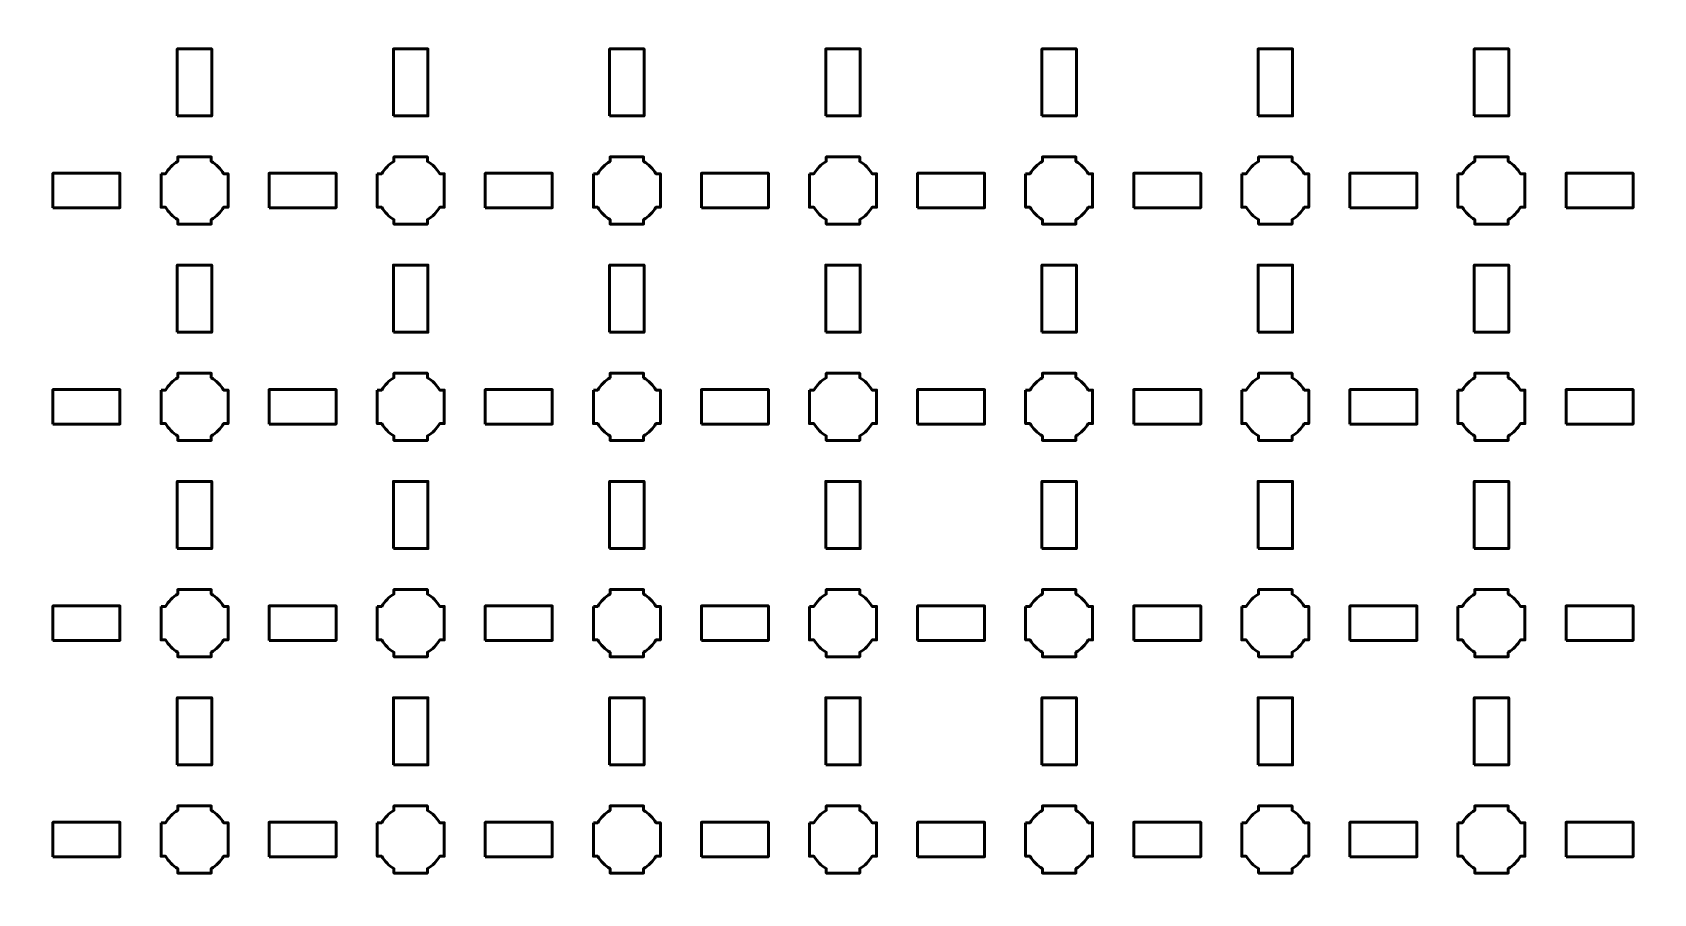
# Model space of a CAD drawing. Header units: centimetres. Extents: x -40.1 to 19.1, y -44.5 to 14.8.
# Drawn here: x -11 to 4, y -0.35 to 7.61 of the extents above; entities that cross this region are included whole.
import ezdxf

# ---------------------------------------------------------------- set-up
doc = ezdxf.new("R2010")
doc.units = ezdxf.units.CM
doc.header["$MEASUREMENT"] = 0
doc.layers.add('Layer 1', color=7, linetype='Continuous')

msp = doc.modelspace()

# ---------------------------------------------------------------- linework, layer by layer
at = {"layer": 'Layer 1', "color": 250, "lineweight": 53}
for points in [[(-9.66, 6.84), (-9.34, 6.84), (-9.34, 7.46), (-9.66, 7.46), (-9.66, 6.84)], [(-7.66, 6.84), (-7.34, 6.84), (-7.34, 7.46), (-7.66, 7.46), (-7.66, 6.84)], [(-5.66, 6.84), (-5.34, 6.84), (-5.34, 7.46), (-5.66, 7.46), (-5.66, 6.84)], [(-3.66, 6.84), (-3.34, 6.84), (-3.34, 7.46), (-3.66, 7.46), (-3.66, 6.84)], [(-1.66, 6.84), (-1.34, 6.84), (-1.34, 7.46), (-1.66, 7.46), (-1.66, 6.84)], [(0.34, 6.84), (0.66, 6.84), (0.66, 7.46), (0.34, 7.46), (0.34, 6.84)], [(2.34, 6.84), (2.66, 6.84), (2.66, 7.46), (2.34, 7.46), (2.34, 6.84)], [(-10.81, 5.99), (-10.19, 5.99), (-10.19, 6.31), (-10.81, 6.31), (-10.81, 5.99)], [(-8.81, 5.99), (-8.19, 5.99), (-8.19, 6.31), (-8.81, 6.31), (-8.81, 5.99)], [(-6.81, 5.99), (-6.19, 5.99), (-6.19, 6.31), (-6.81, 6.31), (-6.81, 5.99)], [(-4.81, 5.99), (-4.19, 5.99), (-4.19, 6.31), (-4.81, 6.31), (-4.81, 5.99)], [(-2.81, 5.99), (-2.19, 5.99), (-2.19, 6.31), (-2.81, 6.31), (-2.81, 5.99)], [(-0.81, 5.99), (-0.19, 5.99), (-0.19, 6.31), (-0.81, 6.31), (-0.81, 5.99)], [(1.19, 5.99), (1.81, 5.99), (1.81, 6.31), (1.19, 6.31), (1.19, 5.99)], [(3.19, 5.99), (3.81, 5.99), (3.81, 6.31), (3.19, 6.31), (3.19, 5.99)], [(-9.66, 4.84), (-9.34, 4.84), (-9.34, 5.46), (-9.66, 5.46), (-9.66, 4.84)], [(-7.66, 4.84), (-7.34, 4.84), (-7.34, 5.46), (-7.66, 5.46), (-7.66, 4.84)], [(-5.66, 4.84), (-5.34, 4.84), (-5.34, 5.46), (-5.66, 5.46), (-5.66, 4.84)], [(-3.66, 4.84), (-3.34, 4.84), (-3.34, 5.46), (-3.66, 5.46), (-3.66, 4.84)], [(-1.66, 4.84), (-1.34, 4.84), (-1.34, 5.46), (-1.66, 5.46), (-1.66, 4.84)], [(0.34, 4.84), (0.66, 4.84), (0.66, 5.46), (0.34, 5.46), (0.34, 4.84)], [(2.34, 4.84), (2.66, 4.84), (2.66, 5.46), (2.34, 5.46), (2.34, 4.84)], [(-10.81, 3.99), (-10.19, 3.99), (-10.19, 4.31), (-10.81, 4.31), (-10.81, 3.99)], [(-8.81, 3.99), (-8.19, 3.99), (-8.19, 4.31), (-8.81, 4.31), (-8.81, 3.99)], [(-6.81, 3.99), (-6.19, 3.99), (-6.19, 4.31), (-6.81, 4.31), (-6.81, 3.99)], [(-4.81, 3.99), (-4.19, 3.99), (-4.19, 4.31), (-4.81, 4.31), (-4.81, 3.99)], [(-2.81, 3.99), (-2.19, 3.99), (-2.19, 4.31), (-2.81, 4.31), (-2.81, 3.99)], [(-0.81, 3.99), (-0.19, 3.99), (-0.19, 4.31), (-0.81, 4.31), (-0.81, 3.99)], [(1.19, 3.99), (1.81, 3.99), (1.81, 4.31), (1.19, 4.31), (1.19, 3.99)], [(3.19, 3.99), (3.81, 3.99), (3.81, 4.31), (3.19, 4.31), (3.19, 3.99)], [(-9.66, 2.84), (-9.34, 2.84), (-9.34, 3.46), (-9.66, 3.46), (-9.66, 2.84)], [(-7.66, 2.84), (-7.34, 2.84), (-7.34, 3.46), (-7.66, 3.46), (-7.66, 2.84)], [(-5.66, 2.84), (-5.34, 2.84), (-5.34, 3.46), (-5.66, 3.46), (-5.66, 2.84)], [(-3.66, 2.84), (-3.34, 2.84), (-3.34, 3.46), (-3.66, 3.46), (-3.66, 2.84)], [(-1.66, 2.84), (-1.34, 2.84), (-1.34, 3.46), (-1.66, 3.46), (-1.66, 2.84)], [(0.34, 2.84), (0.66, 2.84), (0.66, 3.46), (0.34, 3.46), (0.34, 2.84)], [(2.34, 2.84), (2.66, 2.84), (2.66, 3.46), (2.34, 3.46), (2.34, 2.84)], [(-10.81, 1.99), (-10.19, 1.99), (-10.19, 2.31), (-10.81, 2.31), (-10.81, 1.99)], [(-8.81, 1.99), (-8.19, 1.99), (-8.19, 2.31), (-8.81, 2.31), (-8.81, 1.99)], [(-6.81, 1.99), (-6.19, 1.99), (-6.19, 2.31), (-6.81, 2.31), (-6.81, 1.99)], [(-4.81, 1.99), (-4.19, 1.99), (-4.19, 2.31), (-4.81, 2.31), (-4.81, 1.99)], [(-2.81, 1.99), (-2.19, 1.99), (-2.19, 2.31), (-2.81, 2.31), (-2.81, 1.99)], [(-0.81, 1.99), (-0.19, 1.99), (-0.19, 2.31), (-0.81, 2.31), (-0.81, 1.99)], [(1.19, 1.99), (1.81, 1.99), (1.81, 2.31), (1.19, 2.31), (1.19, 1.99)], [(3.19, 1.99), (3.81, 1.99), (3.81, 2.31), (3.19, 2.31), (3.19, 1.99)], [(-9.66, 0.84), (-9.34, 0.84), (-9.34, 1.46), (-9.66, 1.46), (-9.66, 0.84)], [(-7.66, 0.84), (-7.34, 0.84), (-7.34, 1.46), (-7.66, 1.46), (-7.66, 0.84)], [(-5.66, 0.84), (-5.34, 0.84), (-5.34, 1.46), (-5.66, 1.46), (-5.66, 0.84)], [(-3.66, 0.84), (-3.34, 0.84), (-3.34, 1.46), (-3.66, 1.46), (-3.66, 0.84)], [(-1.66, 0.84), (-1.34, 0.84), (-1.34, 1.46), (-1.66, 1.46), (-1.66, 0.84)], [(0.34, 0.84), (0.66, 0.84), (0.66, 1.46), (0.34, 1.46), (0.34, 0.84)], [(2.34, 0.84), (2.66, 0.84), (2.66, 1.46), (2.34, 1.46), (2.34, 0.84)], [(-10.81, -0.01), (-10.19, -0.01), (-10.19, 0.31), (-10.81, 0.31), (-10.81, -0.01)], [(-8.81, -0.01), (-8.19, -0.01), (-8.19, 0.31), (-8.81, 0.31), (-8.81, -0.01)], [(-6.81, -0.01), (-6.19, -0.01), (-6.19, 0.31), (-6.81, 0.31), (-6.81, -0.01)], [(-4.81, -0.01), (-4.19, -0.01), (-4.19, 0.31), (-4.81, 0.31), (-4.81, -0.01)], [(-2.81, -0.01), (-2.19, -0.01), (-2.19, 0.31), (-2.81, 0.31), (-2.81, -0.01)], [(-0.81, -0.01), (-0.19, -0.01), (-0.19, 0.31), (-0.81, 0.31), (-0.81, -0.01)], [(1.19, -0.01), (1.81, -0.01), (1.81, 0.31), (1.19, 0.31), (1.19, -0.01)], [(3.19, -0.01), (3.81, -0.01), (3.81, 0.31), (3.19, 0.31), (3.19, -0.01)]]:
    msp.add_lwpolyline(points, close=True, dxfattribs=at)
msp.add_open_spline([(-40.15, -44), (-40.15, -44), (-40.15, 14.3), (-40.15, 14.3), (-40.15, 14.3), (-40.15, 14.57609), (-39.92609, 14.8), (-39.65, 14.8), (-39.65, 14.8), (-39.65, 14.8), (18.65, 14.8), (18.65, 14.8), (18.65, 14.8), (18.92609, 14.8), (19.15, 14.57609), (19.15, 14.3), (19.15, 14.3), (19.15, 14.3), (19.15, -44), (19.15, -44), (19.15, -44), (19.15, -44.27609), (18.92609, -44.5), (18.65, -44.5), (18.65, -44.5), (18.65, -44.5), (-39.65, -44.5), (-39.65, -44.5), (-39.65, -44.5), (-39.92609, -44.5), (-40.15, -44.27609), (-40.15, -44)], degree=3, knots=[0, 0, 0, 0, 0.125, 0.125, 0.125, 0.125, 0.25, 0.25, 0.25, 0.25, 0.375, 0.375, 0.375, 0.375, 0.5, 0.5, 0.5, 0.5, 0.625, 0.625, 0.625, 0.625, 0.75, 0.75, 0.75, 0.75, 0.875, 0.875, 0.875, 0.875, 1, 1, 1, 1], dxfattribs=at)
at = {"layer": 'Layer 1', "lineweight": 53}
for points in [[(-9.81, 6.305), (-9.81, 6.305), (-9.76851, 6.305), (-9.76851, 6.305), (-9.76851, 6.305), (-9.74128, 6.35205), (-9.70205, 6.39128), (-9.655, 6.41851), (-9.655, 6.41851), (-9.655, 6.41851), (-9.655, 6.46), (-9.655, 6.46), (-9.655, 6.46), (-9.655, 6.46), (-9.5, 6.46), (-9.5, 6.46), (-9.5, 6.46), (-9.5, 6.46), (-9.345, 6.46), (-9.345, 6.46), (-9.345, 6.46), (-9.345, 6.46), (-9.345, 6.41851), (-9.345, 6.41851), (-9.345, 6.41851), (-9.29795, 6.39128), (-9.25872, 6.35205), (-9.23149, 6.305), (-9.23149, 6.305), (-9.23149, 6.305), (-9.19, 6.305), (-9.19, 6.305), (-9.19, 6.305), (-9.19, 6.305), (-9.19, 6.15), (-9.19, 6.15), (-9.19, 6.15), (-9.19, 6.15), (-9.19, 5.995), (-9.19, 5.995), (-9.19, 5.995), (-9.19, 5.995), (-9.23149, 5.995), (-9.23149, 5.995), (-9.23149, 5.995), (-9.25872, 5.94795), (-9.29795, 5.90872), (-9.345, 5.88149), (-9.345, 5.88149), (-9.345, 5.88149), (-9.345, 5.84), (-9.345, 5.84), (-9.345, 5.84), (-9.345, 5.84), (-9.5, 5.84), (-9.5, 5.84), (-9.5, 5.84), (-9.5, 5.84), (-9.655, 5.84), (-9.655, 5.84), (-9.655, 5.84), (-9.655, 5.84), (-9.655, 5.88149), (-9.655, 5.88149), (-9.655, 5.88149), (-9.70205, 5.90872), (-9.74128, 5.94795), (-9.76851, 5.995), (-9.76851, 5.995), (-9.76851, 5.995), (-9.81, 5.995), (-9.81, 5.995), (-9.81, 5.995), (-9.81, 5.995), (-9.81, 6.15), (-9.81, 6.15), (-9.81, 6.15), (-9.81, 6.15), (-9.81, 6.305), (-9.81, 6.305)], [(-7.81, 6.305), (-7.81, 6.305), (-7.76851, 6.305), (-7.76851, 6.305), (-7.76851, 6.305), (-7.74128, 6.35205), (-7.70205, 6.39128), (-7.655, 6.41851), (-7.655, 6.41851), (-7.655, 6.41851), (-7.655, 6.46), (-7.655, 6.46), (-7.655, 6.46), (-7.655, 6.46), (-7.5, 6.46), (-7.5, 6.46), (-7.5, 6.46), (-7.5, 6.46), (-7.345, 6.46), (-7.345, 6.46), (-7.345, 6.46), (-7.345, 6.46), (-7.345, 6.41851), (-7.345, 6.41851), (-7.345, 6.41851), (-7.29795, 6.39128), (-7.25872, 6.35205), (-7.23149, 6.305), (-7.23149, 6.305), (-7.23149, 6.305), (-7.19, 6.305), (-7.19, 6.305), (-7.19, 6.305), (-7.19, 6.305), (-7.19, 6.15), (-7.19, 6.15), (-7.19, 6.15), (-7.19, 6.15), (-7.19, 5.995), (-7.19, 5.995), (-7.19, 5.995), (-7.19, 5.995), (-7.23149, 5.995), (-7.23149, 5.995), (-7.23149, 5.995), (-7.25872, 5.94795), (-7.29795, 5.90872), (-7.345, 5.88149), (-7.345, 5.88149), (-7.345, 5.88149), (-7.345, 5.84), (-7.345, 5.84), (-7.345, 5.84), (-7.345, 5.84), (-7.5, 5.84), (-7.5, 5.84), (-7.5, 5.84), (-7.5, 5.84), (-7.655, 5.84), (-7.655, 5.84), (-7.655, 5.84), (-7.655, 5.84), (-7.655, 5.88149), (-7.655, 5.88149), (-7.655, 5.88149), (-7.70205, 5.90872), (-7.74128, 5.94795), (-7.76851, 5.995), (-7.76851, 5.995), (-7.76851, 5.995), (-7.81, 5.995), (-7.81, 5.995), (-7.81, 5.995), (-7.81, 5.995), (-7.81, 6.15), (-7.81, 6.15), (-7.81, 6.15), (-7.81, 6.15), (-7.81, 6.305), (-7.81, 6.305)], [(-5.81, 6.305), (-5.81, 6.305), (-5.76851, 6.305), (-5.76851, 6.305), (-5.76851, 6.305), (-5.74128, 6.35205), (-5.70205, 6.39128), (-5.655, 6.41851), (-5.655, 6.41851), (-5.655, 6.41851), (-5.655, 6.46), (-5.655, 6.46), (-5.655, 6.46), (-5.655, 6.46), (-5.5, 6.46), (-5.5, 6.46), (-5.5, 6.46), (-5.5, 6.46), (-5.345, 6.46), (-5.345, 6.46), (-5.345, 6.46), (-5.345, 6.46), (-5.345, 6.41851), (-5.345, 6.41851), (-5.345, 6.41851), (-5.29795, 6.39128), (-5.25872, 6.35205), (-5.23149, 6.305), (-5.23149, 6.305), (-5.23149, 6.305), (-5.19, 6.305), (-5.19, 6.305), (-5.19, 6.305), (-5.19, 6.305), (-5.19, 6.15), (-5.19, 6.15), (-5.19, 6.15), (-5.19, 6.15), (-5.19, 5.995), (-5.19, 5.995), (-5.19, 5.995), (-5.19, 5.995), (-5.23149, 5.995), (-5.23149, 5.995), (-5.23149, 5.995), (-5.25872, 5.94795), (-5.29795, 5.90872), (-5.345, 5.88149), (-5.345, 5.88149), (-5.345, 5.88149), (-5.345, 5.84), (-5.345, 5.84), (-5.345, 5.84), (-5.345, 5.84), (-5.5, 5.84), (-5.5, 5.84), (-5.5, 5.84), (-5.5, 5.84), (-5.655, 5.84), (-5.655, 5.84), (-5.655, 5.84), (-5.655, 5.84), (-5.655, 5.88149), (-5.655, 5.88149), (-5.655, 5.88149), (-5.70205, 5.90872), (-5.74128, 5.94795), (-5.76851, 5.995), (-5.76851, 5.995), (-5.76851, 5.995), (-5.81, 5.995), (-5.81, 5.995), (-5.81, 5.995), (-5.81, 5.995), (-5.81, 6.15), (-5.81, 6.15), (-5.81, 6.15), (-5.81, 6.15), (-5.81, 6.305), (-5.81, 6.305)], [(-3.81, 6.305), (-3.81, 6.305), (-3.76851, 6.305), (-3.76851, 6.305), (-3.76851, 6.305), (-3.74128, 6.35205), (-3.70205, 6.39128), (-3.655, 6.41851), (-3.655, 6.41851), (-3.655, 6.41851), (-3.655, 6.46), (-3.655, 6.46), (-3.655, 6.46), (-3.655, 6.46), (-3.5, 6.46), (-3.5, 6.46), (-3.5, 6.46), (-3.5, 6.46), (-3.345, 6.46), (-3.345, 6.46), (-3.345, 6.46), (-3.345, 6.46), (-3.345, 6.41851), (-3.345, 6.41851), (-3.345, 6.41851), (-3.29795, 6.39128), (-3.25872, 6.35205), (-3.23149, 6.305), (-3.23149, 6.305), (-3.23149, 6.305), (-3.19, 6.305), (-3.19, 6.305), (-3.19, 6.305), (-3.19, 6.305), (-3.19, 6.15), (-3.19, 6.15), (-3.19, 6.15), (-3.19, 6.15), (-3.19, 5.995), (-3.19, 5.995), (-3.19, 5.995), (-3.19, 5.995), (-3.23149, 5.995), (-3.23149, 5.995), (-3.23149, 5.995), (-3.25872, 5.94795), (-3.29795, 5.90872), (-3.345, 5.88149), (-3.345, 5.88149), (-3.345, 5.88149), (-3.345, 5.84), (-3.345, 5.84), (-3.345, 5.84), (-3.345, 5.84), (-3.5, 5.84), (-3.5, 5.84), (-3.5, 5.84), (-3.5, 5.84), (-3.655, 5.84), (-3.655, 5.84), (-3.655, 5.84), (-3.655, 5.84), (-3.655, 5.88149), (-3.655, 5.88149), (-3.655, 5.88149), (-3.70205, 5.90872), (-3.74128, 5.94795), (-3.76851, 5.995), (-3.76851, 5.995), (-3.76851, 5.995), (-3.81, 5.995), (-3.81, 5.995), (-3.81, 5.995), (-3.81, 5.995), (-3.81, 6.15), (-3.81, 6.15), (-3.81, 6.15), (-3.81, 6.15), (-3.81, 6.305), (-3.81, 6.305)], [(-1.81, 6.305), (-1.81, 6.305), (-1.76851, 6.305), (-1.76851, 6.305), (-1.76851, 6.305), (-1.74128, 6.35205), (-1.70205, 6.39128), (-1.655, 6.41851), (-1.655, 6.41851), (-1.655, 6.41851), (-1.655, 6.46), (-1.655, 6.46), (-1.655, 6.46), (-1.655, 6.46), (-1.5, 6.46), (-1.5, 6.46), (-1.5, 6.46), (-1.5, 6.46), (-1.345, 6.46), (-1.345, 6.46), (-1.345, 6.46), (-1.345, 6.46), (-1.345, 6.41851), (-1.345, 6.41851), (-1.345, 6.41851), (-1.29795, 6.39128), (-1.25872, 6.35205), (-1.23149, 6.305), (-1.23149, 6.305), (-1.23149, 6.305), (-1.19, 6.305), (-1.19, 6.305), (-1.19, 6.305), (-1.19, 6.305), (-1.19, 6.15), (-1.19, 6.15), (-1.19, 6.15), (-1.19, 6.15), (-1.19, 5.995), (-1.19, 5.995), (-1.19, 5.995), (-1.19, 5.995), (-1.23149, 5.995), (-1.23149, 5.995), (-1.23149, 5.995), (-1.25872, 5.94795), (-1.29795, 5.90872), (-1.345, 5.88149), (-1.345, 5.88149), (-1.345, 5.88149), (-1.345, 5.84), (-1.345, 5.84), (-1.345, 5.84), (-1.345, 5.84), (-1.5, 5.84), (-1.5, 5.84), (-1.5, 5.84), (-1.5, 5.84), (-1.655, 5.84), (-1.655, 5.84), (-1.655, 5.84), (-1.655, 5.84), (-1.655, 5.88149), (-1.655, 5.88149), (-1.655, 5.88149), (-1.70205, 5.90872), (-1.74128, 5.94795), (-1.76851, 5.995), (-1.76851, 5.995), (-1.76851, 5.995), (-1.81, 5.995), (-1.81, 5.995), (-1.81, 5.995), (-1.81, 5.995), (-1.81, 6.15), (-1.81, 6.15), (-1.81, 6.15), (-1.81, 6.15), (-1.81, 6.305), (-1.81, 6.305)], [(0.19, 6.305), (0.19, 6.305), (0.23149, 6.305), (0.23149, 6.305), (0.23149, 6.305), (0.25872, 6.35205), (0.29795, 6.39128), (0.345, 6.41851), (0.345, 6.41851), (0.345, 6.41851), (0.345, 6.46), (0.345, 6.46), (0.345, 6.46), (0.345, 6.46), (0.5, 6.46), (0.5, 6.46), (0.5, 6.46), (0.5, 6.46), (0.655, 6.46), (0.655, 6.46), (0.655, 6.46), (0.655, 6.46), (0.655, 6.41851), (0.655, 6.41851), (0.655, 6.41851), (0.70205, 6.39128), (0.74128, 6.35205), (0.76851, 6.305), (0.76851, 6.305), (0.76851, 6.305), (0.81, 6.305), (0.81, 6.305), (0.81, 6.305), (0.81, 6.305), (0.81, 6.15), (0.81, 6.15), (0.81, 6.15), (0.81, 6.15), (0.81, 5.995), (0.81, 5.995), (0.81, 5.995), (0.81, 5.995), (0.76851, 5.995), (0.76851, 5.995), (0.76851, 5.995), (0.74128, 5.94795), (0.70205, 5.90872), (0.655, 5.88149), (0.655, 5.88149), (0.655, 5.88149), (0.655, 5.84), (0.655, 5.84), (0.655, 5.84), (0.655, 5.84), (0.5, 5.84), (0.5, 5.84), (0.5, 5.84), (0.5, 5.84), (0.345, 5.84), (0.345, 5.84), (0.345, 5.84), (0.345, 5.84), (0.345, 5.88149), (0.345, 5.88149), (0.345, 5.88149), (0.29795, 5.90872), (0.25872, 5.94795), (0.23149, 5.995), (0.23149, 5.995), (0.23149, 5.995), (0.19, 5.995), (0.19, 5.995), (0.19, 5.995), (0.19, 5.995), (0.19, 6.15), (0.19, 6.15), (0.19, 6.15), (0.19, 6.15), (0.19, 6.305), (0.19, 6.305)], [(2.19, 6.305), (2.19, 6.305), (2.23149, 6.305), (2.23149, 6.305), (2.23149, 6.305), (2.25872, 6.35205), (2.29795, 6.39128), (2.345, 6.41851), (2.345, 6.41851), (2.345, 6.41851), (2.345, 6.46), (2.345, 6.46), (2.345, 6.46), (2.345, 6.46), (2.5, 6.46), (2.5, 6.46), (2.5, 6.46), (2.5, 6.46), (2.655, 6.46), (2.655, 6.46), (2.655, 6.46), (2.655, 6.46), (2.655, 6.41851), (2.655, 6.41851), (2.655, 6.41851), (2.70205, 6.39128), (2.74128, 6.35205), (2.76851, 6.305), (2.76851, 6.305), (2.76851, 6.305), (2.81, 6.305), (2.81, 6.305), (2.81, 6.305), (2.81, 6.305), (2.81, 6.15), (2.81, 6.15), (2.81, 6.15), (2.81, 6.15), (2.81, 5.995), (2.81, 5.995), (2.81, 5.995), (2.81, 5.995), (2.76851, 5.995), (2.76851, 5.995), (2.76851, 5.995), (2.74128, 5.94795), (2.70205, 5.90872), (2.655, 5.88149), (2.655, 5.88149), (2.655, 5.88149), (2.655, 5.84), (2.655, 5.84), (2.655, 5.84), (2.655, 5.84), (2.5, 5.84), (2.5, 5.84), (2.5, 5.84), (2.5, 5.84), (2.345, 5.84), (2.345, 5.84), (2.345, 5.84), (2.345, 5.84), (2.345, 5.88149), (2.345, 5.88149), (2.345, 5.88149), (2.29795, 5.90872), (2.25872, 5.94795), (2.23149, 5.995), (2.23149, 5.995), (2.23149, 5.995), (2.19, 5.995), (2.19, 5.995), (2.19, 5.995), (2.19, 5.995), (2.19, 6.15), (2.19, 6.15), (2.19, 6.15), (2.19, 6.15), (2.19, 6.305), (2.19, 6.305)], [(-9.81, 4.305), (-9.81, 4.305), (-9.76851, 4.305), (-9.76851, 4.305), (-9.76851, 4.305), (-9.74128, 4.35205), (-9.70205, 4.39128), (-9.655, 4.41851), (-9.655, 4.41851), (-9.655, 4.41851), (-9.655, 4.46), (-9.655, 4.46), (-9.655, 4.46), (-9.655, 4.46), (-9.5, 4.46), (-9.5, 4.46), (-9.5, 4.46), (-9.5, 4.46), (-9.345, 4.46), (-9.345, 4.46), (-9.345, 4.46), (-9.345, 4.46), (-9.345, 4.41851), (-9.345, 4.41851), (-9.345, 4.41851), (-9.29795, 4.39128), (-9.25872, 4.35205), (-9.23149, 4.305), (-9.23149, 4.305), (-9.23149, 4.305), (-9.19, 4.305), (-9.19, 4.305), (-9.19, 4.305), (-9.19, 4.305), (-9.19, 4.15), (-9.19, 4.15), (-9.19, 4.15), (-9.19, 4.15), (-9.19, 3.995), (-9.19, 3.995), (-9.19, 3.995), (-9.19, 3.995), (-9.23149, 3.995), (-9.23149, 3.995), (-9.23149, 3.995), (-9.25872, 3.94795), (-9.29795, 3.90872), (-9.345, 3.88149), (-9.345, 3.88149), (-9.345, 3.88149), (-9.345, 3.84), (-9.345, 3.84), (-9.345, 3.84), (-9.345, 3.84), (-9.5, 3.84), (-9.5, 3.84), (-9.5, 3.84), (-9.5, 3.84), (-9.655, 3.84), (-9.655, 3.84), (-9.655, 3.84), (-9.655, 3.84), (-9.655, 3.88149), (-9.655, 3.88149), (-9.655, 3.88149), (-9.70205, 3.90872), (-9.74128, 3.94795), (-9.76851, 3.995), (-9.76851, 3.995), (-9.76851, 3.995), (-9.81, 3.995), (-9.81, 3.995), (-9.81, 3.995), (-9.81, 3.995), (-9.81, 4.15), (-9.81, 4.15), (-9.81, 4.15), (-9.81, 4.15), (-9.81, 4.305), (-9.81, 4.305)], [(-7.81, 4.305), (-7.81, 4.305), (-7.76851, 4.305), (-7.76851, 4.305), (-7.76851, 4.305), (-7.74128, 4.35205), (-7.70205, 4.39128), (-7.655, 4.41851), (-7.655, 4.41851), (-7.655, 4.41851), (-7.655, 4.46), (-7.655, 4.46), (-7.655, 4.46), (-7.655, 4.46), (-7.5, 4.46), (-7.5, 4.46), (-7.5, 4.46), (-7.5, 4.46), (-7.345, 4.46), (-7.345, 4.46), (-7.345, 4.46), (-7.345, 4.46), (-7.345, 4.41851), (-7.345, 4.41851), (-7.345, 4.41851), (-7.29795, 4.39128), (-7.25872, 4.35205), (-7.23149, 4.305), (-7.23149, 4.305), (-7.23149, 4.305), (-7.19, 4.305), (-7.19, 4.305), (-7.19, 4.305), (-7.19, 4.305), (-7.19, 4.15), (-7.19, 4.15), (-7.19, 4.15), (-7.19, 4.15), (-7.19, 3.995), (-7.19, 3.995), (-7.19, 3.995), (-7.19, 3.995), (-7.23149, 3.995), (-7.23149, 3.995), (-7.23149, 3.995), (-7.25872, 3.94795), (-7.29795, 3.90872), (-7.345, 3.88149), (-7.345, 3.88149), (-7.345, 3.88149), (-7.345, 3.84), (-7.345, 3.84), (-7.345, 3.84), (-7.345, 3.84), (-7.5, 3.84), (-7.5, 3.84), (-7.5, 3.84), (-7.5, 3.84), (-7.655, 3.84), (-7.655, 3.84), (-7.655, 3.84), (-7.655, 3.84), (-7.655, 3.88149), (-7.655, 3.88149), (-7.655, 3.88149), (-7.70205, 3.90872), (-7.74128, 3.94795), (-7.76851, 3.995), (-7.76851, 3.995), (-7.76851, 3.995), (-7.81, 3.995), (-7.81, 3.995), (-7.81, 3.995), (-7.81, 3.995), (-7.81, 4.15), (-7.81, 4.15), (-7.81, 4.15), (-7.81, 4.15), (-7.81, 4.305), (-7.81, 4.305)], [(-5.81, 4.305), (-5.81, 4.305), (-5.76851, 4.305), (-5.76851, 4.305), (-5.76851, 4.305), (-5.74128, 4.35205), (-5.70205, 4.39128), (-5.655, 4.41851), (-5.655, 4.41851), (-5.655, 4.41851), (-5.655, 4.46), (-5.655, 4.46), (-5.655, 4.46), (-5.655, 4.46), (-5.5, 4.46), (-5.5, 4.46), (-5.5, 4.46), (-5.5, 4.46), (-5.345, 4.46), (-5.345, 4.46), (-5.345, 4.46), (-5.345, 4.46), (-5.345, 4.41851), (-5.345, 4.41851), (-5.345, 4.41851), (-5.29795, 4.39128), (-5.25872, 4.35205), (-5.23149, 4.305), (-5.23149, 4.305), (-5.23149, 4.305), (-5.19, 4.305), (-5.19, 4.305), (-5.19, 4.305), (-5.19, 4.305), (-5.19, 4.15), (-5.19, 4.15), (-5.19, 4.15), (-5.19, 4.15), (-5.19, 3.995), (-5.19, 3.995), (-5.19, 3.995), (-5.19, 3.995), (-5.23149, 3.995), (-5.23149, 3.995), (-5.23149, 3.995), (-5.25872, 3.94795), (-5.29795, 3.90872), (-5.345, 3.88149), (-5.345, 3.88149), (-5.345, 3.88149), (-5.345, 3.84), (-5.345, 3.84), (-5.345, 3.84), (-5.345, 3.84), (-5.5, 3.84), (-5.5, 3.84), (-5.5, 3.84), (-5.5, 3.84), (-5.655, 3.84), (-5.655, 3.84), (-5.655, 3.84), (-5.655, 3.84), (-5.655, 3.88149), (-5.655, 3.88149), (-5.655, 3.88149), (-5.70205, 3.90872), (-5.74128, 3.94795), (-5.76851, 3.995), (-5.76851, 3.995), (-5.76851, 3.995), (-5.81, 3.995), (-5.81, 3.995), (-5.81, 3.995), (-5.81, 3.995), (-5.81, 4.15), (-5.81, 4.15), (-5.81, 4.15), (-5.81, 4.15), (-5.81, 4.305), (-5.81, 4.305)], [(-3.81, 4.305), (-3.81, 4.305), (-3.76851, 4.305), (-3.76851, 4.305), (-3.76851, 4.305), (-3.74128, 4.35205), (-3.70205, 4.39128), (-3.655, 4.41851), (-3.655, 4.41851), (-3.655, 4.41851), (-3.655, 4.46), (-3.655, 4.46), (-3.655, 4.46), (-3.655, 4.46), (-3.5, 4.46), (-3.5, 4.46), (-3.5, 4.46), (-3.5, 4.46), (-3.345, 4.46), (-3.345, 4.46), (-3.345, 4.46), (-3.345, 4.46), (-3.345, 4.41851), (-3.345, 4.41851), (-3.345, 4.41851), (-3.29795, 4.39128), (-3.25872, 4.35205), (-3.23149, 4.305), (-3.23149, 4.305), (-3.23149, 4.305), (-3.19, 4.305), (-3.19, 4.305), (-3.19, 4.305), (-3.19, 4.305), (-3.19, 4.15), (-3.19, 4.15), (-3.19, 4.15), (-3.19, 4.15), (-3.19, 3.995), (-3.19, 3.995), (-3.19, 3.995), (-3.19, 3.995), (-3.23149, 3.995), (-3.23149, 3.995), (-3.23149, 3.995), (-3.25872, 3.94795), (-3.29795, 3.90872), (-3.345, 3.88149), (-3.345, 3.88149), (-3.345, 3.88149), (-3.345, 3.84), (-3.345, 3.84), (-3.345, 3.84), (-3.345, 3.84), (-3.5, 3.84), (-3.5, 3.84), (-3.5, 3.84), (-3.5, 3.84), (-3.655, 3.84), (-3.655, 3.84), (-3.655, 3.84), (-3.655, 3.84), (-3.655, 3.88149), (-3.655, 3.88149), (-3.655, 3.88149), (-3.70205, 3.90872), (-3.74128, 3.94795), (-3.76851, 3.995), (-3.76851, 3.995), (-3.76851, 3.995), (-3.81, 3.995), (-3.81, 3.995), (-3.81, 3.995), (-3.81, 3.995), (-3.81, 4.15), (-3.81, 4.15), (-3.81, 4.15), (-3.81, 4.15), (-3.81, 4.305), (-3.81, 4.305)], [(-1.81, 4.305), (-1.81, 4.305), (-1.76851, 4.305), (-1.76851, 4.305), (-1.76851, 4.305), (-1.74128, 4.35205), (-1.70205, 4.39128), (-1.655, 4.41851), (-1.655, 4.41851), (-1.655, 4.41851), (-1.655, 4.46), (-1.655, 4.46), (-1.655, 4.46), (-1.655, 4.46), (-1.5, 4.46), (-1.5, 4.46), (-1.5, 4.46), (-1.5, 4.46), (-1.345, 4.46), (-1.345, 4.46), (-1.345, 4.46), (-1.345, 4.46), (-1.345, 4.41851), (-1.345, 4.41851), (-1.345, 4.41851), (-1.29795, 4.39128), (-1.25872, 4.35205), (-1.23149, 4.305), (-1.23149, 4.305), (-1.23149, 4.305), (-1.19, 4.305), (-1.19, 4.305), (-1.19, 4.305), (-1.19, 4.305), (-1.19, 4.15), (-1.19, 4.15), (-1.19, 4.15), (-1.19, 4.15), (-1.19, 3.995), (-1.19, 3.995), (-1.19, 3.995), (-1.19, 3.995), (-1.23149, 3.995), (-1.23149, 3.995), (-1.23149, 3.995), (-1.25872, 3.94795), (-1.29795, 3.90872), (-1.345, 3.88149), (-1.345, 3.88149), (-1.345, 3.88149), (-1.345, 3.84), (-1.345, 3.84), (-1.345, 3.84), (-1.345, 3.84), (-1.5, 3.84), (-1.5, 3.84), (-1.5, 3.84), (-1.5, 3.84), (-1.655, 3.84), (-1.655, 3.84), (-1.655, 3.84), (-1.655, 3.84), (-1.655, 3.88149), (-1.655, 3.88149), (-1.655, 3.88149), (-1.70205, 3.90872), (-1.74128, 3.94795), (-1.76851, 3.995), (-1.76851, 3.995), (-1.76851, 3.995), (-1.81, 3.995), (-1.81, 3.995), (-1.81, 3.995), (-1.81, 3.995), (-1.81, 4.15), (-1.81, 4.15), (-1.81, 4.15), (-1.81, 4.15), (-1.81, 4.305), (-1.81, 4.305)], [(0.19, 4.305), (0.19, 4.305), (0.23149, 4.305), (0.23149, 4.305), (0.23149, 4.305), (0.25872, 4.35205), (0.29795, 4.39128), (0.345, 4.41851), (0.345, 4.41851), (0.345, 4.41851), (0.345, 4.46), (0.345, 4.46), (0.345, 4.46), (0.345, 4.46), (0.5, 4.46), (0.5, 4.46), (0.5, 4.46), (0.5, 4.46), (0.655, 4.46), (0.655, 4.46), (0.655, 4.46), (0.655, 4.46), (0.655, 4.41851), (0.655, 4.41851), (0.655, 4.41851), (0.70205, 4.39128), (0.74128, 4.35205), (0.76851, 4.305), (0.76851, 4.305), (0.76851, 4.305), (0.81, 4.305), (0.81, 4.305), (0.81, 4.305), (0.81, 4.305), (0.81, 4.15), (0.81, 4.15), (0.81, 4.15), (0.81, 4.15), (0.81, 3.995), (0.81, 3.995), (0.81, 3.995), (0.81, 3.995), (0.76851, 3.995), (0.76851, 3.995), (0.76851, 3.995), (0.74128, 3.94795), (0.70205, 3.90872), (0.655, 3.88149), (0.655, 3.88149), (0.655, 3.88149), (0.655, 3.84), (0.655, 3.84), (0.655, 3.84), (0.655, 3.84), (0.5, 3.84), (0.5, 3.84), (0.5, 3.84), (0.5, 3.84), (0.345, 3.84), (0.345, 3.84), (0.345, 3.84), (0.345, 3.84), (0.345, 3.88149), (0.345, 3.88149), (0.345, 3.88149), (0.29795, 3.90872), (0.25872, 3.94795), (0.23149, 3.995), (0.23149, 3.995), (0.23149, 3.995), (0.19, 3.995), (0.19, 3.995), (0.19, 3.995), (0.19, 3.995), (0.19, 4.15), (0.19, 4.15), (0.19, 4.15), (0.19, 4.15), (0.19, 4.305), (0.19, 4.305)], [(2.19, 4.305), (2.19, 4.305), (2.23149, 4.305), (2.23149, 4.305), (2.23149, 4.305), (2.25872, 4.35205), (2.29795, 4.39128), (2.345, 4.41851), (2.345, 4.41851), (2.345, 4.41851), (2.345, 4.46), (2.345, 4.46), (2.345, 4.46), (2.345, 4.46), (2.5, 4.46), (2.5, 4.46), (2.5, 4.46), (2.5, 4.46), (2.655, 4.46), (2.655, 4.46), (2.655, 4.46), (2.655, 4.46), (2.655, 4.41851), (2.655, 4.41851), (2.655, 4.41851), (2.70205, 4.39128), (2.74128, 4.35205), (2.76851, 4.305), (2.76851, 4.305), (2.76851, 4.305), (2.81, 4.305), (2.81, 4.305), (2.81, 4.305), (2.81, 4.305), (2.81, 4.15), (2.81, 4.15), (2.81, 4.15), (2.81, 4.15), (2.81, 3.995), (2.81, 3.995), (2.81, 3.995), (2.81, 3.995), (2.76851, 3.995), (2.76851, 3.995), (2.76851, 3.995), (2.74128, 3.94795), (2.70205, 3.90872), (2.655, 3.88149), (2.655, 3.88149), (2.655, 3.88149), (2.655, 3.84), (2.655, 3.84), (2.655, 3.84), (2.655, 3.84), (2.5, 3.84), (2.5, 3.84), (2.5, 3.84), (2.5, 3.84), (2.345, 3.84), (2.345, 3.84), (2.345, 3.84), (2.345, 3.84), (2.345, 3.88149), (2.345, 3.88149), (2.345, 3.88149), (2.29795, 3.90872), (2.25872, 3.94795), (2.23149, 3.995), (2.23149, 3.995), (2.23149, 3.995), (2.19, 3.995), (2.19, 3.995), (2.19, 3.995), (2.19, 3.995), (2.19, 4.15), (2.19, 4.15), (2.19, 4.15), (2.19, 4.15), (2.19, 4.305), (2.19, 4.305)], [(-9.81, 2.305), (-9.81, 2.305), (-9.76851, 2.305), (-9.76851, 2.305), (-9.76851, 2.305), (-9.74128, 2.35205), (-9.70205, 2.39128), (-9.655, 2.41851), (-9.655, 2.41851), (-9.655, 2.41851), (-9.655, 2.46), (-9.655, 2.46), (-9.655, 2.46), (-9.655, 2.46), (-9.5, 2.46), (-9.5, 2.46), (-9.5, 2.46), (-9.5, 2.46), (-9.345, 2.46), (-9.345, 2.46), (-9.345, 2.46), (-9.345, 2.46), (-9.345, 2.41851), (-9.345, 2.41851), (-9.345, 2.41851), (-9.29795, 2.39128), (-9.25872, 2.35205), (-9.23149, 2.305), (-9.23149, 2.305), (-9.23149, 2.305), (-9.19, 2.305), (-9.19, 2.305), (-9.19, 2.305), (-9.19, 2.305), (-9.19, 2.15), (-9.19, 2.15), (-9.19, 2.15), (-9.19, 2.15), (-9.19, 1.995), (-9.19, 1.995), (-9.19, 1.995), (-9.19, 1.995), (-9.23149, 1.995), (-9.23149, 1.995), (-9.23149, 1.995), (-9.25872, 1.94795), (-9.29795, 1.90872), (-9.345, 1.88149), (-9.345, 1.88149), (-9.345, 1.88149), (-9.345, 1.84), (-9.345, 1.84), (-9.345, 1.84), (-9.345, 1.84), (-9.5, 1.84), (-9.5, 1.84), (-9.5, 1.84), (-9.5, 1.84), (-9.655, 1.84), (-9.655, 1.84), (-9.655, 1.84), (-9.655, 1.84), (-9.655, 1.88149), (-9.655, 1.88149), (-9.655, 1.88149), (-9.70205, 1.90872), (-9.74128, 1.94795), (-9.76851, 1.995), (-9.76851, 1.995), (-9.76851, 1.995), (-9.81, 1.995), (-9.81, 1.995), (-9.81, 1.995), (-9.81, 1.995), (-9.81, 2.15), (-9.81, 2.15), (-9.81, 2.15), (-9.81, 2.15), (-9.81, 2.305), (-9.81, 2.305)], [(-7.81, 2.305), (-7.81, 2.305), (-7.76851, 2.305), (-7.76851, 2.305), (-7.76851, 2.305), (-7.74128, 2.35205), (-7.70205, 2.39128), (-7.655, 2.41851), (-7.655, 2.41851), (-7.655, 2.41851), (-7.655, 2.46), (-7.655, 2.46), (-7.655, 2.46), (-7.655, 2.46), (-7.5, 2.46), (-7.5, 2.46), (-7.5, 2.46), (-7.5, 2.46), (-7.345, 2.46), (-7.345, 2.46), (-7.345, 2.46), (-7.345, 2.46), (-7.345, 2.41851), (-7.345, 2.41851), (-7.345, 2.41851), (-7.29795, 2.39128), (-7.25872, 2.35205), (-7.23149, 2.305), (-7.23149, 2.305), (-7.23149, 2.305), (-7.19, 2.305), (-7.19, 2.305), (-7.19, 2.305), (-7.19, 2.305), (-7.19, 2.15), (-7.19, 2.15), (-7.19, 2.15), (-7.19, 2.15), (-7.19, 1.995), (-7.19, 1.995), (-7.19, 1.995), (-7.19, 1.995), (-7.23149, 1.995), (-7.23149, 1.995), (-7.23149, 1.995), (-7.25872, 1.94795), (-7.29795, 1.90872), (-7.345, 1.88149), (-7.345, 1.88149), (-7.345, 1.88149), (-7.345, 1.84), (-7.345, 1.84), (-7.345, 1.84), (-7.345, 1.84), (-7.5, 1.84), (-7.5, 1.84), (-7.5, 1.84), (-7.5, 1.84), (-7.655, 1.84), (-7.655, 1.84), (-7.655, 1.84), (-7.655, 1.84), (-7.655, 1.88149), (-7.655, 1.88149), (-7.655, 1.88149), (-7.70205, 1.90872), (-7.74128, 1.94795), (-7.76851, 1.995), (-7.76851, 1.995), (-7.76851, 1.995), (-7.81, 1.995), (-7.81, 1.995), (-7.81, 1.995), (-7.81, 1.995), (-7.81, 2.15), (-7.81, 2.15), (-7.81, 2.15), (-7.81, 2.15), (-7.81, 2.305), (-7.81, 2.305)], [(-5.81, 2.305), (-5.81, 2.305), (-5.76851, 2.305), (-5.76851, 2.305), (-5.76851, 2.305), (-5.74128, 2.35205), (-5.70205, 2.39128), (-5.655, 2.41851), (-5.655, 2.41851), (-5.655, 2.41851), (-5.655, 2.46), (-5.655, 2.46), (-5.655, 2.46), (-5.655, 2.46), (-5.5, 2.46), (-5.5, 2.46), (-5.5, 2.46), (-5.5, 2.46), (-5.345, 2.46), (-5.345, 2.46), (-5.345, 2.46), (-5.345, 2.46), (-5.345, 2.41851), (-5.345, 2.41851), (-5.345, 2.41851), (-5.29795, 2.39128), (-5.25872, 2.35205), (-5.23149, 2.305), (-5.23149, 2.305), (-5.23149, 2.305), (-5.19, 2.305), (-5.19, 2.305), (-5.19, 2.305), (-5.19, 2.305), (-5.19, 2.15), (-5.19, 2.15), (-5.19, 2.15), (-5.19, 2.15), (-5.19, 1.995), (-5.19, 1.995), (-5.19, 1.995), (-5.19, 1.995), (-5.23149, 1.995), (-5.23149, 1.995), (-5.23149, 1.995), (-5.25872, 1.94795), (-5.29795, 1.90872), (-5.345, 1.88149), (-5.345, 1.88149), (-5.345, 1.88149), (-5.345, 1.84), (-5.345, 1.84), (-5.345, 1.84), (-5.345, 1.84), (-5.5, 1.84), (-5.5, 1.84), (-5.5, 1.84), (-5.5, 1.84), (-5.655, 1.84), (-5.655, 1.84), (-5.655, 1.84), (-5.655, 1.84), (-5.655, 1.88149), (-5.655, 1.88149), (-5.655, 1.88149), (-5.70205, 1.90872), (-5.74128, 1.94795), (-5.76851, 1.995), (-5.76851, 1.995), (-5.76851, 1.995), (-5.81, 1.995), (-5.81, 1.995), (-5.81, 1.995), (-5.81, 1.995), (-5.81, 2.15), (-5.81, 2.15), (-5.81, 2.15), (-5.81, 2.15), (-5.81, 2.305), (-5.81, 2.305)], [(-3.81, 2.305), (-3.81, 2.305), (-3.76851, 2.305), (-3.76851, 2.305), (-3.76851, 2.305), (-3.74128, 2.35205), (-3.70205, 2.39128), (-3.655, 2.41851), (-3.655, 2.41851), (-3.655, 2.41851), (-3.655, 2.46), (-3.655, 2.46), (-3.655, 2.46), (-3.655, 2.46), (-3.5, 2.46), (-3.5, 2.46), (-3.5, 2.46), (-3.5, 2.46), (-3.345, 2.46), (-3.345, 2.46), (-3.345, 2.46), (-3.345, 2.46), (-3.345, 2.41851), (-3.345, 2.41851), (-3.345, 2.41851), (-3.29795, 2.39128), (-3.25872, 2.35205), (-3.23149, 2.305), (-3.23149, 2.305), (-3.23149, 2.305), (-3.19, 2.305), (-3.19, 2.305), (-3.19, 2.305), (-3.19, 2.305), (-3.19, 2.15), (-3.19, 2.15), (-3.19, 2.15), (-3.19, 2.15), (-3.19, 1.995), (-3.19, 1.995), (-3.19, 1.995), (-3.19, 1.995), (-3.23149, 1.995), (-3.23149, 1.995), (-3.23149, 1.995), (-3.25872, 1.94795), (-3.29795, 1.90872), (-3.345, 1.88149), (-3.345, 1.88149), (-3.345, 1.88149), (-3.345, 1.84), (-3.345, 1.84), (-3.345, 1.84), (-3.345, 1.84), (-3.5, 1.84), (-3.5, 1.84), (-3.5, 1.84), (-3.5, 1.84), (-3.655, 1.84), (-3.655, 1.84), (-3.655, 1.84), (-3.655, 1.84), (-3.655, 1.88149), (-3.655, 1.88149), (-3.655, 1.88149), (-3.70205, 1.90872), (-3.74128, 1.94795), (-3.76851, 1.995), (-3.76851, 1.995), (-3.76851, 1.995), (-3.81, 1.995), (-3.81, 1.995), (-3.81, 1.995), (-3.81, 1.995), (-3.81, 2.15), (-3.81, 2.15), (-3.81, 2.15), (-3.81, 2.15), (-3.81, 2.305), (-3.81, 2.305)], [(-1.81, 2.305), (-1.81, 2.305), (-1.76851, 2.305), (-1.76851, 2.305), (-1.76851, 2.305), (-1.74128, 2.35205), (-1.70205, 2.39128), (-1.655, 2.41851), (-1.655, 2.41851), (-1.655, 2.41851), (-1.655, 2.46), (-1.655, 2.46), (-1.655, 2.46), (-1.655, 2.46), (-1.5, 2.46), (-1.5, 2.46), (-1.5, 2.46), (-1.5, 2.46), (-1.345, 2.46), (-1.345, 2.46), (-1.345, 2.46), (-1.345, 2.46), (-1.345, 2.41851), (-1.345, 2.41851), (-1.345, 2.41851), (-1.29795, 2.39128), (-1.25872, 2.35205), (-1.23149, 2.305), (-1.23149, 2.305), (-1.23149, 2.305), (-1.19, 2.305), (-1.19, 2.305), (-1.19, 2.305), (-1.19, 2.305), (-1.19, 2.15), (-1.19, 2.15), (-1.19, 2.15), (-1.19, 2.15), (-1.19, 1.995), (-1.19, 1.995), (-1.19, 1.995), (-1.19, 1.995), (-1.23149, 1.995), (-1.23149, 1.995), (-1.23149, 1.995), (-1.25872, 1.94795), (-1.29795, 1.90872), (-1.345, 1.88149), (-1.345, 1.88149), (-1.345, 1.88149), (-1.345, 1.84), (-1.345, 1.84), (-1.345, 1.84), (-1.345, 1.84), (-1.5, 1.84), (-1.5, 1.84), (-1.5, 1.84), (-1.5, 1.84), (-1.655, 1.84), (-1.655, 1.84), (-1.655, 1.84), (-1.655, 1.84), (-1.655, 1.88149), (-1.655, 1.88149), (-1.655, 1.88149), (-1.70205, 1.90872), (-1.74128, 1.94795), (-1.76851, 1.995), (-1.76851, 1.995), (-1.76851, 1.995), (-1.81, 1.995), (-1.81, 1.995), (-1.81, 1.995), (-1.81, 1.995), (-1.81, 2.15), (-1.81, 2.15), (-1.81, 2.15), (-1.81, 2.15), (-1.81, 2.305), (-1.81, 2.305)], [(0.19, 2.305), (0.19, 2.305), (0.23149, 2.305), (0.23149, 2.305), (0.23149, 2.305), (0.25872, 2.35205), (0.29795, 2.39128), (0.345, 2.41851), (0.345, 2.41851), (0.345, 2.41851), (0.345, 2.46), (0.345, 2.46), (0.345, 2.46), (0.345, 2.46), (0.5, 2.46), (0.5, 2.46), (0.5, 2.46), (0.5, 2.46), (0.655, 2.46), (0.655, 2.46), (0.655, 2.46), (0.655, 2.46), (0.655, 2.41851), (0.655, 2.41851), (0.655, 2.41851), (0.70205, 2.39128), (0.74128, 2.35205), (0.76851, 2.305), (0.76851, 2.305), (0.76851, 2.305), (0.81, 2.305), (0.81, 2.305), (0.81, 2.305), (0.81, 2.305), (0.81, 2.15), (0.81, 2.15), (0.81, 2.15), (0.81, 2.15), (0.81, 1.995), (0.81, 1.995), (0.81, 1.995), (0.81, 1.995), (0.76851, 1.995), (0.76851, 1.995), (0.76851, 1.995), (0.74128, 1.94795), (0.70205, 1.90872), (0.655, 1.88149), (0.655, 1.88149), (0.655, 1.88149), (0.655, 1.84), (0.655, 1.84), (0.655, 1.84), (0.655, 1.84), (0.5, 1.84), (0.5, 1.84), (0.5, 1.84), (0.5, 1.84), (0.345, 1.84), (0.345, 1.84), (0.345, 1.84), (0.345, 1.84), (0.345, 1.88149), (0.345, 1.88149), (0.345, 1.88149), (0.29795, 1.90872), (0.25872, 1.94795), (0.23149, 1.995), (0.23149, 1.995), (0.23149, 1.995), (0.19, 1.995), (0.19, 1.995), (0.19, 1.995), (0.19, 1.995), (0.19, 2.15), (0.19, 2.15), (0.19, 2.15), (0.19, 2.15), (0.19, 2.305), (0.19, 2.305)], [(2.19, 2.305), (2.19, 2.305), (2.23149, 2.305), (2.23149, 2.305), (2.23149, 2.305), (2.25872, 2.35205), (2.29795, 2.39128), (2.345, 2.41851), (2.345, 2.41851), (2.345, 2.41851), (2.345, 2.46), (2.345, 2.46), (2.345, 2.46), (2.345, 2.46), (2.5, 2.46), (2.5, 2.46), (2.5, 2.46), (2.5, 2.46), (2.655, 2.46), (2.655, 2.46), (2.655, 2.46), (2.655, 2.46), (2.655, 2.41851), (2.655, 2.41851), (2.655, 2.41851), (2.70205, 2.39128), (2.74128, 2.35205), (2.76851, 2.305), (2.76851, 2.305), (2.76851, 2.305), (2.81, 2.305), (2.81, 2.305), (2.81, 2.305), (2.81, 2.305), (2.81, 2.15), (2.81, 2.15), (2.81, 2.15), (2.81, 2.15), (2.81, 1.995), (2.81, 1.995), (2.81, 1.995), (2.81, 1.995), (2.76851, 1.995), (2.76851, 1.995), (2.76851, 1.995), (2.74128, 1.94795), (2.70205, 1.90872), (2.655, 1.88149), (2.655, 1.88149), (2.655, 1.88149), (2.655, 1.84), (2.655, 1.84), (2.655, 1.84), (2.655, 1.84), (2.5, 1.84), (2.5, 1.84), (2.5, 1.84), (2.5, 1.84), (2.345, 1.84), (2.345, 1.84), (2.345, 1.84), (2.345, 1.84), (2.345, 1.88149), (2.345, 1.88149), (2.345, 1.88149), (2.29795, 1.90872), (2.25872, 1.94795), (2.23149, 1.995), (2.23149, 1.995), (2.23149, 1.995), (2.19, 1.995), (2.19, 1.995), (2.19, 1.995), (2.19, 1.995), (2.19, 2.15), (2.19, 2.15), (2.19, 2.15), (2.19, 2.15), (2.19, 2.305), (2.19, 2.305)], [(-9.81, 0.305), (-9.81, 0.305), (-9.76851, 0.305), (-9.76851, 0.305), (-9.76851, 0.305), (-9.74128, 0.35205), (-9.70205, 0.39128), (-9.655, 0.41851), (-9.655, 0.41851), (-9.655, 0.41851), (-9.655, 0.46), (-9.655, 0.46), (-9.655, 0.46), (-9.655, 0.46), (-9.5, 0.46), (-9.5, 0.46), (-9.5, 0.46), (-9.5, 0.46), (-9.345, 0.46), (-9.345, 0.46), (-9.345, 0.46), (-9.345, 0.46), (-9.345, 0.41851), (-9.345, 0.41851), (-9.345, 0.41851), (-9.29795, 0.39128), (-9.25872, 0.35205), (-9.23149, 0.305), (-9.23149, 0.305), (-9.23149, 0.305), (-9.19, 0.305), (-9.19, 0.305), (-9.19, 0.305), (-9.19, 0.305), (-9.19, 0.15), (-9.19, 0.15), (-9.19, 0.15), (-9.19, 0.15), (-9.19, -0.005), (-9.19, -0.005), (-9.19, -0.005), (-9.19, -0.005), (-9.23149, -0.005), (-9.23149, -0.005), (-9.23149, -0.005), (-9.25872, -0.05205), (-9.29795, -0.09128), (-9.345, -0.11851), (-9.345, -0.11851), (-9.345, -0.11851), (-9.345, -0.16), (-9.345, -0.16), (-9.345, -0.16), (-9.345, -0.16), (-9.5, -0.16), (-9.5, -0.16), (-9.5, -0.16), (-9.5, -0.16), (-9.655, -0.16), (-9.655, -0.16), (-9.655, -0.16), (-9.655, -0.16), (-9.655, -0.11851), (-9.655, -0.11851), (-9.655, -0.11851), (-9.70205, -0.09128), (-9.74128, -0.05205), (-9.76851, -0.005), (-9.76851, -0.005), (-9.76851, -0.005), (-9.81, -0.005), (-9.81, -0.005), (-9.81, -0.005), (-9.81, -0.005), (-9.81, 0.15), (-9.81, 0.15), (-9.81, 0.15), (-9.81, 0.15), (-9.81, 0.305), (-9.81, 0.305)], [(-7.81, 0.305), (-7.81, 0.305), (-7.76851, 0.305), (-7.76851, 0.305), (-7.76851, 0.305), (-7.74128, 0.35205), (-7.70205, 0.39128), (-7.655, 0.41851), (-7.655, 0.41851), (-7.655, 0.41851), (-7.655, 0.46), (-7.655, 0.46), (-7.655, 0.46), (-7.655, 0.46), (-7.5, 0.46), (-7.5, 0.46), (-7.5, 0.46), (-7.5, 0.46), (-7.345, 0.46), (-7.345, 0.46), (-7.345, 0.46), (-7.345, 0.46), (-7.345, 0.41851), (-7.345, 0.41851), (-7.345, 0.41851), (-7.29795, 0.39128), (-7.25872, 0.35205), (-7.23149, 0.305), (-7.23149, 0.305), (-7.23149, 0.305), (-7.19, 0.305), (-7.19, 0.305), (-7.19, 0.305), (-7.19, 0.305), (-7.19, 0.15), (-7.19, 0.15), (-7.19, 0.15), (-7.19, 0.15), (-7.19, -0.005), (-7.19, -0.005), (-7.19, -0.005), (-7.19, -0.005), (-7.23149, -0.005), (-7.23149, -0.005), (-7.23149, -0.005), (-7.25872, -0.05205), (-7.29795, -0.09128), (-7.345, -0.11851), (-7.345, -0.11851), (-7.345, -0.11851), (-7.345, -0.16), (-7.345, -0.16), (-7.345, -0.16), (-7.345, -0.16), (-7.5, -0.16), (-7.5, -0.16), (-7.5, -0.16), (-7.5, -0.16), (-7.655, -0.16), (-7.655, -0.16), (-7.655, -0.16), (-7.655, -0.16), (-7.655, -0.11851), (-7.655, -0.11851), (-7.655, -0.11851), (-7.70205, -0.09128), (-7.74128, -0.05205), (-7.76851, -0.005), (-7.76851, -0.005), (-7.76851, -0.005), (-7.81, -0.005), (-7.81, -0.005), (-7.81, -0.005), (-7.81, -0.005), (-7.81, 0.15), (-7.81, 0.15), (-7.81, 0.15), (-7.81, 0.15), (-7.81, 0.305), (-7.81, 0.305)], [(-5.81, 0.305), (-5.81, 0.305), (-5.76851, 0.305), (-5.76851, 0.305), (-5.76851, 0.305), (-5.74128, 0.35205), (-5.70205, 0.39128), (-5.655, 0.41851), (-5.655, 0.41851), (-5.655, 0.41851), (-5.655, 0.46), (-5.655, 0.46), (-5.655, 0.46), (-5.655, 0.46), (-5.5, 0.46), (-5.5, 0.46), (-5.5, 0.46), (-5.5, 0.46), (-5.345, 0.46), (-5.345, 0.46), (-5.345, 0.46), (-5.345, 0.46), (-5.345, 0.41851), (-5.345, 0.41851), (-5.345, 0.41851), (-5.29795, 0.39128), (-5.25872, 0.35205), (-5.23149, 0.305), (-5.23149, 0.305), (-5.23149, 0.305), (-5.19, 0.305), (-5.19, 0.305), (-5.19, 0.305), (-5.19, 0.305), (-5.19, 0.15), (-5.19, 0.15), (-5.19, 0.15), (-5.19, 0.15), (-5.19, -0.005), (-5.19, -0.005), (-5.19, -0.005), (-5.19, -0.005), (-5.23149, -0.005), (-5.23149, -0.005), (-5.23149, -0.005), (-5.25872, -0.05205), (-5.29795, -0.09128), (-5.345, -0.11851), (-5.345, -0.11851), (-5.345, -0.11851), (-5.345, -0.16), (-5.345, -0.16), (-5.345, -0.16), (-5.345, -0.16), (-5.5, -0.16), (-5.5, -0.16), (-5.5, -0.16), (-5.5, -0.16), (-5.655, -0.16), (-5.655, -0.16), (-5.655, -0.16), (-5.655, -0.16), (-5.655, -0.11851), (-5.655, -0.11851), (-5.655, -0.11851), (-5.70205, -0.09128), (-5.74128, -0.05205), (-5.76851, -0.005), (-5.76851, -0.005), (-5.76851, -0.005), (-5.81, -0.005), (-5.81, -0.005), (-5.81, -0.005), (-5.81, -0.005), (-5.81, 0.15), (-5.81, 0.15), (-5.81, 0.15), (-5.81, 0.15), (-5.81, 0.305), (-5.81, 0.305)], [(-3.81, 0.305), (-3.81, 0.305), (-3.76851, 0.305), (-3.76851, 0.305), (-3.76851, 0.305), (-3.74128, 0.35205), (-3.70205, 0.39128), (-3.655, 0.41851), (-3.655, 0.41851), (-3.655, 0.41851), (-3.655, 0.46), (-3.655, 0.46), (-3.655, 0.46), (-3.655, 0.46), (-3.5, 0.46), (-3.5, 0.46), (-3.5, 0.46), (-3.5, 0.46), (-3.345, 0.46), (-3.345, 0.46), (-3.345, 0.46), (-3.345, 0.46), (-3.345, 0.41851), (-3.345, 0.41851), (-3.345, 0.41851), (-3.29795, 0.39128), (-3.25872, 0.35205), (-3.23149, 0.305), (-3.23149, 0.305), (-3.23149, 0.305), (-3.19, 0.305), (-3.19, 0.305), (-3.19, 0.305), (-3.19, 0.305), (-3.19, 0.15), (-3.19, 0.15), (-3.19, 0.15), (-3.19, 0.15), (-3.19, -0.005), (-3.19, -0.005), (-3.19, -0.005), (-3.19, -0.005), (-3.23149, -0.005), (-3.23149, -0.005), (-3.23149, -0.005), (-3.25872, -0.05205), (-3.29795, -0.09128), (-3.345, -0.11851), (-3.345, -0.11851), (-3.345, -0.11851), (-3.345, -0.16), (-3.345, -0.16), (-3.345, -0.16), (-3.345, -0.16), (-3.5, -0.16), (-3.5, -0.16), (-3.5, -0.16), (-3.5, -0.16), (-3.655, -0.16), (-3.655, -0.16), (-3.655, -0.16), (-3.655, -0.16), (-3.655, -0.11851), (-3.655, -0.11851), (-3.655, -0.11851), (-3.70205, -0.09128), (-3.74128, -0.05205), (-3.76851, -0.005), (-3.76851, -0.005), (-3.76851, -0.005), (-3.81, -0.005), (-3.81, -0.005), (-3.81, -0.005), (-3.81, -0.005), (-3.81, 0.15), (-3.81, 0.15), (-3.81, 0.15), (-3.81, 0.15), (-3.81, 0.305), (-3.81, 0.305)], [(-1.81, 0.305), (-1.81, 0.305), (-1.76851, 0.305), (-1.76851, 0.305), (-1.76851, 0.305), (-1.74128, 0.35205), (-1.70205, 0.39128), (-1.655, 0.41851), (-1.655, 0.41851), (-1.655, 0.41851), (-1.655, 0.46), (-1.655, 0.46), (-1.655, 0.46), (-1.655, 0.46), (-1.5, 0.46), (-1.5, 0.46), (-1.5, 0.46), (-1.5, 0.46), (-1.345, 0.46), (-1.345, 0.46), (-1.345, 0.46), (-1.345, 0.46), (-1.345, 0.41851), (-1.345, 0.41851), (-1.345, 0.41851), (-1.29795, 0.39128), (-1.25872, 0.35205), (-1.23149, 0.305), (-1.23149, 0.305), (-1.23149, 0.305), (-1.19, 0.305), (-1.19, 0.305), (-1.19, 0.305), (-1.19, 0.305), (-1.19, 0.15), (-1.19, 0.15), (-1.19, 0.15), (-1.19, 0.15), (-1.19, -0.005), (-1.19, -0.005), (-1.19, -0.005), (-1.19, -0.005), (-1.23149, -0.005), (-1.23149, -0.005), (-1.23149, -0.005), (-1.25872, -0.05205), (-1.29795, -0.09128), (-1.345, -0.11851), (-1.345, -0.11851), (-1.345, -0.11851), (-1.345, -0.16), (-1.345, -0.16), (-1.345, -0.16), (-1.345, -0.16), (-1.5, -0.16), (-1.5, -0.16), (-1.5, -0.16), (-1.5, -0.16), (-1.655, -0.16), (-1.655, -0.16), (-1.655, -0.16), (-1.655, -0.16), (-1.655, -0.11851), (-1.655, -0.11851), (-1.655, -0.11851), (-1.70205, -0.09128), (-1.74128, -0.05205), (-1.76851, -0.005), (-1.76851, -0.005), (-1.76851, -0.005), (-1.81, -0.005), (-1.81, -0.005), (-1.81, -0.005), (-1.81, -0.005), (-1.81, 0.15), (-1.81, 0.15), (-1.81, 0.15), (-1.81, 0.15), (-1.81, 0.305), (-1.81, 0.305)], [(0.19, 0.305), (0.19, 0.305), (0.23149, 0.305), (0.23149, 0.305), (0.23149, 0.305), (0.25872, 0.35205), (0.29795, 0.39128), (0.345, 0.41851), (0.345, 0.41851), (0.345, 0.41851), (0.345, 0.46), (0.345, 0.46), (0.345, 0.46), (0.345, 0.46), (0.5, 0.46), (0.5, 0.46), (0.5, 0.46), (0.5, 0.46), (0.655, 0.46), (0.655, 0.46), (0.655, 0.46), (0.655, 0.46), (0.655, 0.41851), (0.655, 0.41851), (0.655, 0.41851), (0.70205, 0.39128), (0.74128, 0.35205), (0.76851, 0.305), (0.76851, 0.305), (0.76851, 0.305), (0.81, 0.305), (0.81, 0.305), (0.81, 0.305), (0.81, 0.305), (0.81, 0.15), (0.81, 0.15), (0.81, 0.15), (0.81, 0.15), (0.81, -0.005), (0.81, -0.005), (0.81, -0.005), (0.81, -0.005), (0.76851, -0.005), (0.76851, -0.005), (0.76851, -0.005), (0.74128, -0.05205), (0.70205, -0.09128), (0.655, -0.11851), (0.655, -0.11851), (0.655, -0.11851), (0.655, -0.16), (0.655, -0.16), (0.655, -0.16), (0.655, -0.16), (0.5, -0.16), (0.5, -0.16), (0.5, -0.16), (0.5, -0.16), (0.345, -0.16), (0.345, -0.16), (0.345, -0.16), (0.345, -0.16), (0.345, -0.11851), (0.345, -0.11851), (0.345, -0.11851), (0.29795, -0.09128), (0.25872, -0.05205), (0.23149, -0.005), (0.23149, -0.005), (0.23149, -0.005), (0.19, -0.005), (0.19, -0.005), (0.19, -0.005), (0.19, -0.005), (0.19, 0.15), (0.19, 0.15), (0.19, 0.15), (0.19, 0.15), (0.19, 0.305), (0.19, 0.305)], [(2.19, 0.305), (2.19, 0.305), (2.23149, 0.305), (2.23149, 0.305), (2.23149, 0.305), (2.25872, 0.35205), (2.29795, 0.39128), (2.345, 0.41851), (2.345, 0.41851), (2.345, 0.41851), (2.345, 0.46), (2.345, 0.46), (2.345, 0.46), (2.345, 0.46), (2.5, 0.46), (2.5, 0.46), (2.5, 0.46), (2.5, 0.46), (2.655, 0.46), (2.655, 0.46), (2.655, 0.46), (2.655, 0.46), (2.655, 0.41851), (2.655, 0.41851), (2.655, 0.41851), (2.70205, 0.39128), (2.74128, 0.35205), (2.76851, 0.305), (2.76851, 0.305), (2.76851, 0.305), (2.81, 0.305), (2.81, 0.305), (2.81, 0.305), (2.81, 0.305), (2.81, 0.15), (2.81, 0.15), (2.81, 0.15), (2.81, 0.15), (2.81, -0.005), (2.81, -0.005), (2.81, -0.005), (2.81, -0.005), (2.76851, -0.005), (2.76851, -0.005), (2.76851, -0.005), (2.74128, -0.05205), (2.70205, -0.09128), (2.655, -0.11851), (2.655, -0.11851), (2.655, -0.11851), (2.655, -0.16), (2.655, -0.16), (2.655, -0.16), (2.655, -0.16), (2.5, -0.16), (2.5, -0.16), (2.5, -0.16), (2.5, -0.16), (2.345, -0.16), (2.345, -0.16), (2.345, -0.16), (2.345, -0.16), (2.345, -0.11851), (2.345, -0.11851), (2.345, -0.11851), (2.29795, -0.09128), (2.25872, -0.05205), (2.23149, -0.005), (2.23149, -0.005), (2.23149, -0.005), (2.19, -0.005), (2.19, -0.005), (2.19, -0.005), (2.19, -0.005), (2.19, 0.15), (2.19, 0.15), (2.19, 0.15), (2.19, 0.15), (2.19, 0.305), (2.19, 0.305)]]:
    msp.add_open_spline(points, degree=3, knots=[0, 0, 0, 0, 0.05, 0.05, 0.05, 0.05, 0.1, 0.1, 0.1, 0.1, 0.15, 0.15, 0.15, 0.15, 0.2, 0.2, 0.2, 0.2, 0.25, 0.25, 0.25, 0.25, 0.3, 0.3, 0.3, 0.3, 0.35, 0.35, 0.35, 0.35, 0.4, 0.4, 0.4, 0.4, 0.45, 0.45, 0.45, 0.45, 0.5, 0.5, 0.5, 0.5, 0.55, 0.55, 0.55, 0.55, 0.6, 0.6, 0.6, 0.6, 0.65, 0.65, 0.65, 0.65, 0.7, 0.7, 0.7, 0.7, 0.75, 0.75, 0.75, 0.75, 0.8, 0.8, 0.8, 0.8, 0.85, 0.85, 0.85, 0.85, 0.9, 0.9, 0.9, 0.9, 0.95, 0.95, 0.95, 0.95, 1, 1, 1, 1], dxfattribs=at)

doc.saveas('drawing.dxf')
